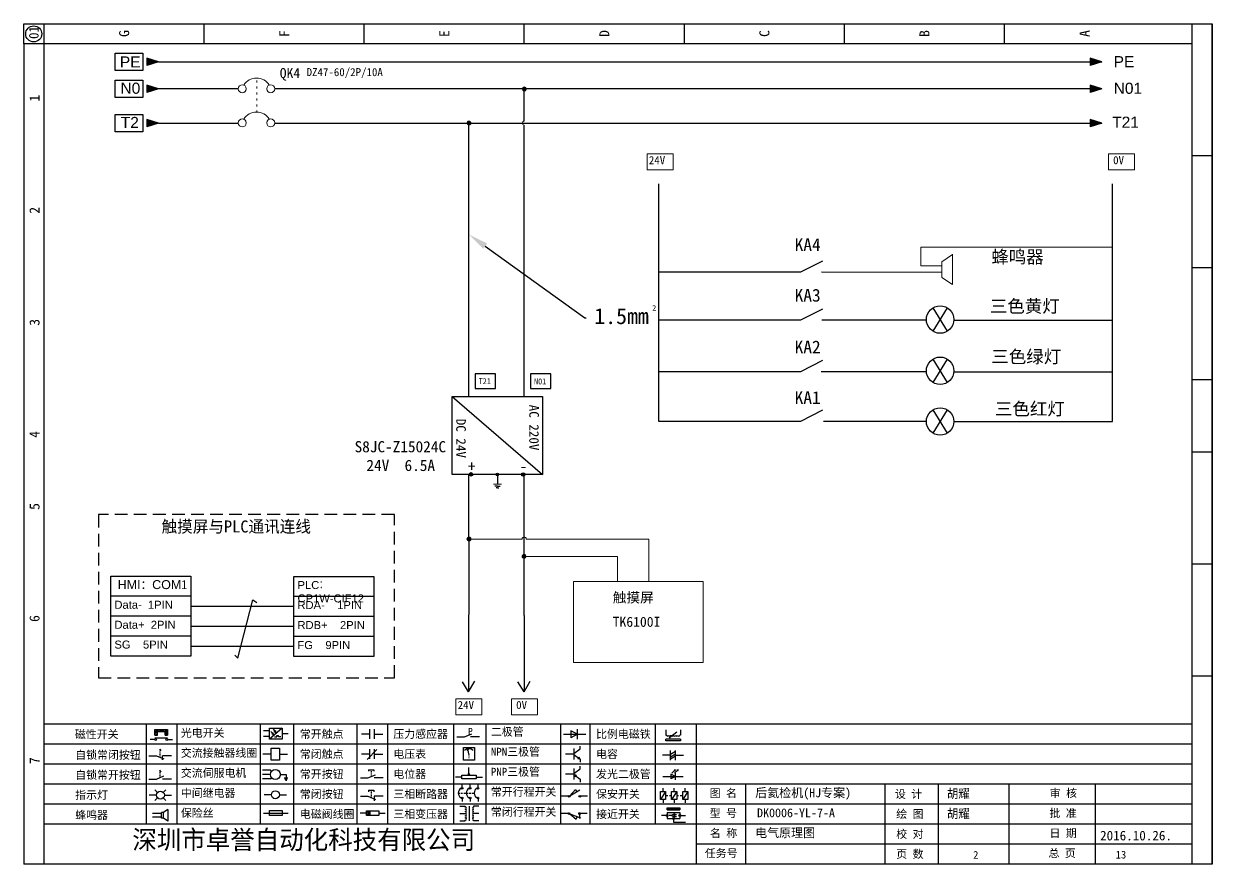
# Model space of a CAD drawing. Extents: x -5838 to -2107, y -921 to 708.
# Drawn here: x -4393.1 to -4096.1, y -260.6 to -50.6 of the extents above; entities that cross this region are included whole.
import ezdxf
from ezdxf import colors
from ezdxf.entities.mleader import LeaderData, LeaderLine
from ezdxf.math import Vec2, Vec3

# ---------------------------------------------------------------- set-up
doc = ezdxf.new("R2010")
doc.units = 0
doc.header["$MEASUREMENT"] = 0
doc.linetypes.add('9', pattern=[7.5, 0.5, -1, 0.5, -1, 0.5, -1, 0.5, -1, 0.5, -1])
doc.linetypes.add('HIDDEN2', pattern=[4.7625, 3.175, -1.5875])
doc.layers.add('MISC', color=2, linetype='Continuous')
doc.layers.add('SYMS', color=7, linetype='Continuous')
doc.styles.add('样式 0', font='')
doc.styles.add('样式 8', font='arial.ttf')
doc.styles.add('汉字', font='')
doc.styles.get('样式 0').set_extended_font_data('KaiTi_GB2312')
doc.styles.get('汉字').set_extended_font_data('新宋体')

# ---------------------------------------------------------------- blocks, each defined once
blk = doc.blocks.new('磁性开关')
at = {"linetype": 'ByBlock'}
h = blk.add_hatch(dxfattribs=at)
h.set_pattern_fill('ANSI31', color=256, scale=0.1, style=0)
h.set_pattern_definition([(45, (0, 0), (-0.224506403, 0.224506403), [])])
h.paths.add_polyline_path([(-1907.69, -775.29), (-1910.88, -775.29), (-1910.88, -776.69), (-1910.25, -776.69), (-1910.25, -775.79), (-1908.31, -775.79), (-1908.31, -776.69), (-1907.69, -776.69)])
for p, q in [((-1910.91, -777.81), (-1912.09, -777.81)), ((-1910.88, -776.69), (-1910.88, -775.29)), ((-1910.88, -775.29), (-1907.69, -775.29)), ((-1910.88, -776.69), (-1910.25, -776.69)), ((-1910.88, -777.39), (-1907.69, -777.39)), ((-1910.25, -776.69), (-1910.25, -775.79)), ((-1910.25, -775.79), (-1908.31, -775.79)), ((-1908.31, -776.69), (-1908.31, -775.79)), ((-1908.31, -776.69), (-1907.69, -776.69)), ((-1907.69, -775.29), (-1907.69, -776.69)), ((-1907.66, -777.81), (-1906.48, -777.81))]:
    blk.add_line(p, q, dxfattribs=at)
for centre in [(-1910.68, -777.81), (-1907.88, -777.81)]:
    blk.add_circle(centre, 0.225, dxfattribs=at)
blk = doc.blocks.new('*U92')
at = {"linetype": 'ByBlock'}
for p, q in [((-1909.23, -780.45), (-1909.23, -780.67)), ((-1909.23, -780.45), (-1908.92, -780.84)), ((-1909.23, -780.84), (-1909.23, -781.05)), ((-1911.92, -782.07), (-1910.06, -782.07)), ((-1910.06, -782.07), (-1908.18, -782.88)), ((-1909.23, -781.23), (-1909.23, -781.44)), ((-1909.23, -781.61), (-1909.23, -781.83)), ((-1909.23, -782), (-1909.23, -782.21)), ((-1909.23, -782.38), (-1909.23, -782.43)), ((-1908.52, -783.07), (-1908.52, -782.07)), ((-1906.25, -782.07), (-1908.52, -782.07))]:
    blk.add_line(p, q, dxfattribs=at)
blk = doc.blocks.new('*U93')
at = {"linetype": 'ByBlock'}
for p, q in [((-1911.92, -792.89), (-1910.06, -792.89)), ((-1910.06, -792.89), (-1908.18, -792.08)), ((-1908.88, -791.17), (-1909.23, -790.71)), ((-1909.23, -790.71), (-1909.23, -790.92)), ((-1909.23, -791.09), (-1909.23, -791.31)), ((-1909.23, -791.48), (-1909.23, -791.69)), ((-1909.23, -791.86), (-1909.23, -792.08)), ((-1909.23, -792.25), (-1909.23, -792.47)), ((-1906.25, -792.89), (-1908.52, -792.89))]:
    blk.add_line(p, q, dxfattribs=at)
blk = doc.blocks.new('蜂鸣器')
at = {"linetype": 'ByBlock'}
for p, q in [((-1907.17, -795.53), (-1908.25, -796.26)), ((-1907.17, -795.53), (-1907.17, -798.41)), ((-1908.8, -796.48), (-1911.01, -796.48)), ((-1908.8, -797.46), (-1911.01, -797.46)), ((-1908.25, -796.26), (-1908.8, -796.26)), ((-1908.8, -797.68), (-1908.8, -796.26)), ((-1908.25, -797.68), (-1908.8, -797.68)), ((-1908.25, -797.68), (-1908.25, -796.26)), ((-1907.17, -798.41), (-1908.25, -797.68))]:
    blk.add_line(p, q, dxfattribs=at)
blk = doc.blocks.new('指示灯')
at = {"linetype": 'ByBlock'}
for p, q in [((-1854.25, -776.92), (-1856.06, -776.92)), ((-1854.62, -775.59), (-1853.97, -776.23)), ((-1854.62, -778.25), (-1853.97, -777.61)), ((-1851.9, -775.59), (-1852.54, -776.23)), ((-1851.9, -778.25), (-1852.54, -777.61)), ((-1852.26, -776.92), (-1850.45, -776.92))]:
    blk.add_line(p, q, dxfattribs=at)
blk.add_circle((-1853.26, -776.92), 0.992, dxfattribs=at)
blk = doc.blocks.new('光电开关')
at = {"linetype": 'ByBlock'}
h = blk.add_hatch(dxfattribs=at)
h.set_pattern_fill('ANSI31', color=256, scale=0.01, style=0)
h.set_pattern_definition([(45, (0.172267, 0), (-0.0224506403, 0.0224506403), [])])
h.paths.add_polyline_path([(-1882.44, -776.34), (-1882.5, -775.91), (-1882.68, -776.07)])
h.paths.add_polyline_path([(-1882.44, -776.34), (-1882.68, -776.07), (-1882.86, -776.23)])
h.paths.add_polyline_path([(-1883.11, -776.45), (-1883.29, -776.61), (-1883.05, -776.88)])
h.paths.add_polyline_path([(-1883.29, -776.61), (-1883.47, -776.77), (-1883.05, -776.88)])
for p, q in [((-1884.01, -775.96), (-1885.56, -775.96)), ((-1884.01, -777.39), (-1885.56, -777.39)), ((-1880.91, -775.3), (-1884.01, -778.05)), ((-1883.75, -776.09), (-1883.05, -776.88)), ((-1883.11, -776.45), (-1883.47, -776.77)), ((-1883.05, -776.88), (-1883.47, -776.77)), ((-1883.14, -775.55), (-1882.44, -776.34)), ((-1883.05, -776.88), (-1883.11, -776.45)), ((-1882.5, -775.91), (-1882.86, -776.23)), ((-1882.44, -776.34), (-1882.86, -776.23)), ((-1882.78, -777.47), (-1882.23, -777.47)), ((-1882.44, -776.34), (-1882.5, -775.91)), ((-1882.23, -777.47), (-1882.23, -777.14)), ((-1882.23, -777.14), (-1881.78, -777.14)), ((-1881.78, -777.47), (-1881.78, -777.14)), ((-1881.23, -777.47), (-1881.78, -777.47)), ((-1879.37, -776.67), (-1880.91, -776.67))]:
    blk.add_line(p, q, dxfattribs=at)
blk.add_lwpolyline([(-1884.01, -775.3), (-1880.91, -775.3), (-1880.91, -778.05), (-1884.01, -778.05)], close=True, dxfattribs=at)
blk = doc.blocks.new('交流接触器线圈')
at = {"linetype": 'ByBlock'}
for p, q in [((-1880.82, -781.77), (-1882.87, -781.77)), ((-1878.72, -781.77), (-1876.67, -781.77))]:
    blk.add_line(p, q, dxfattribs=at)
blk.add_lwpolyline([(-1880.82, -780.28), (-1878.72, -780.28), (-1878.72, -783.26), (-1880.82, -783.26)], close=True, dxfattribs=at)
blk = doc.blocks.new('交流伺服电机')
at = {"linetype": 'ByBlock'}
for p, q in [((-1880.97, -785.75), (-1882.94, -785.75)), ((-1880.97, -786.85), (-1882.94, -786.85)), ((-1880.97, -785.75), (-1880.65, -786.03)), ((-1878.49, -786.85), (-1877.07, -786.85)), ((-1877.07, -786.85), (-1877.07, -787.72)), ((-1880.97, -787.94), (-1882.94, -787.94)), ((-1880.97, -787.94), (-1880.65, -787.67)), ((-1877.54, -787.72), (-1876.59, -787.72)), ((-1877.38, -788.01), (-1876.75, -788.01)), ((-1877.23, -788.29), (-1876.9, -788.29))]:
    blk.add_line(p, q, dxfattribs=at)
blk.add_circle((-1879.73, -786.85), 1.24, dxfattribs=at)
blk = doc.blocks.new('中间继电器')
at = {"linetype": 'ByBlock'}
for p, q in [((-1880.72, -791.92), (-1882.54, -791.92)), ((-1878.74, -791.92), (-1876.92, -791.92))]:
    blk.add_line(p, q, dxfattribs=at)
blk.add_circle((-1879.73, -791.92), 0.992, dxfattribs=at)
blk = doc.blocks.new('保险丝')
at = {"linetype": 'ByBlock'}
blk.add_line((-1882.72, -796.49), (-1876.55, -796.49), dxfattribs=at)
blk.add_lwpolyline([(-1881.2, -795.86), (-1878.06, -795.86), (-1878.06, -797.12), (-1881.2, -797.12)], close=True, dxfattribs=at)
blk = doc.blocks.new('常开按钮')
at = {"linetype": 'ByBlock'}
for p, q in [((-1910.06, -787.73), (-1908.18, -786.93)), ((-1909.9, -785.68), (-1908.56, -785.68)), ((-1909.9, -785.68), (-1909.9, -786.07)), ((-1909.23, -785.68), (-1909.23, -785.89)), ((-1909.23, -786.06), (-1909.23, -786.28)), ((-1909.23, -786.45), (-1909.23, -786.67)), ((-1909.23, -786.84), (-1909.23, -787.05)), ((-1908.56, -785.68), (-1908.56, -786.07)), ((-1911.92, -787.73), (-1910.06, -787.73)), ((-1909.23, -787.22), (-1909.23, -787.38)), ((-1906.25, -787.73), (-1908.52, -787.73))]:
    blk.add_line(p, q, dxfattribs=at)
blk = doc.blocks.new('常开触点')
at = {"linetype": 'ByBlock'}
for p, q in [((-1853.82, -782.99), (-1853.82, -780.56)), ((-1852.6, -782.99), (-1852.6, -780.56)), ((-1853.82, -781.77), (-1855.88, -781.77)), ((-1852.6, -781.77), (-1850.55, -781.77))]:
    blk.add_line(p, q, dxfattribs=at)
blk = doc.blocks.new('常闭触点')
at = {"linetype": 'ByBlock'}
for p, q in [((-1853.82, -786.77), (-1855.88, -786.77)), ((-1852.01, -785.66), (-1854.43, -788.1)), ((-1853.82, -787.99), (-1853.82, -785.56)), ((-1852.6, -787.99), (-1852.6, -785.56)), ((-1852.6, -786.77), (-1850.55, -786.77))]:
    blk.add_line(p, q, dxfattribs=at)
blk = doc.blocks.new('常闭按钮')
at = {"linetype": 'ByBlock'}
for p, q in [((-1856.13, -792.28), (-1854.28, -792.28)), ((-1854.28, -792.28), (-1852.4, -793.09)), ((-1854.11, -790.83), (-1852.77, -790.83)), ((-1854.11, -790.83), (-1854.11, -791.22)), ((-1853.44, -790.83), (-1853.44, -791.04)), ((-1853.44, -791.21), (-1853.44, -791.43)), ((-1853.44, -791.6), (-1853.44, -791.82)), ((-1853.44, -791.99), (-1853.44, -792.2)), ((-1853.44, -792.37), (-1853.44, -792.53)), ((-1852.77, -790.83), (-1852.77, -791.22)), ((-1850.47, -792.28), (-1852.73, -792.28)), ((-1852.73, -792.28), (-1852.73, -793.43))]:
    blk.add_line(p, q, dxfattribs=at)
blk = doc.blocks.new('电磁阀线圈')
at = {"linetype": 'ByBlock'}
for p, q in [((-1854.61, -795.92), (-1853.75, -797.16)), ((-1853.75, -795.92), (-1854.61, -797.16)), ((-1853.75, -795.92), (-1853.75, -797.16)), ((-1854.61, -796.54), (-1856.17, -796.54)), ((-1851.53, -796.54), (-1849.97, -796.54))]:
    blk.add_line(p, q, dxfattribs=at)
blk.add_lwpolyline([(-1854.61, -795.92), (-1851.53, -795.92), (-1851.53, -797.16), (-1854.61, -797.16)], close=True, dxfattribs=at)
blk = doc.blocks.new('电压表')
at = {"linetype": 'ByBlock'}
for p, q in [((-1814.84, -780.75), (-1814.91, -781.13)), ((-1814.6, -781.05), (-1814.91, -781.13)), ((-1814.84, -780.75), (-1814.46, -782.26)), ((-1814.84, -780.75), (-1814.6, -781.05))]:
    blk.add_line(p, q, dxfattribs=at)
blk.add_lwpolyline([(-1815.84, -780.34), (-1813.07, -780.34), (-1813.07, -783.49), (-1815.84, -783.49)], close=True, dxfattribs=at)
blk.add_arc((-1814.46, -782.26), 1.56, 46.8313, 133.1687, dxfattribs=at)
at = {"linetype": 'ByBlock', "insert": (-1814.7, -782.39), "char_height": 0.75, "width": 0.6768, "attachment_point": 1}
blk.add_mtext('V', dxfattribs=at)
blk = doc.blocks.new('电位器')
at = {"linetype": 'ByBlock'}
for p, q in [((-1814.45, -787.3), (-1814.62, -786.96)), ((-1814.62, -786.96), (-1814.27, -786.96)), ((-1814.45, -787.3), (-1814.45, -785.39)), ((-1814.45, -787.3), (-1814.27, -786.96)), ((-1816.21, -787.75), (-1817.79, -787.75)), ((-1812.68, -787.75), (-1811.1, -787.75))]:
    blk.add_line(p, q, dxfattribs=at)
blk.add_lwpolyline([(-1816.21, -787.3), (-1812.68, -787.3), (-1812.68, -788.2), (-1816.21, -788.2)], close=True, dxfattribs=at)
blk = doc.blocks.new('三相断路器')
at = {"linetype": 'ByBlock'}
for p, q in [((-1816.17, -790.33), (-1816.17, -789.7)), ((-1814.17, -790.33), (-1814.17, -789.7)), ((-1812.18, -790.33), (-1812.18, -789.7)), ((-1817.14, -791.74), (-1816.72, -791.74)), ((-1816.45, -791.74), (-1816.03, -791.74)), ((-1815.76, -791.74), (-1815.34, -791.74)), ((-1815.07, -791.74), (-1814.65, -791.74)), ((-1814.38, -791.74), (-1813.96, -791.74)), ((-1813.69, -791.74), (-1813.27, -791.74)), ((-1816.17, -793.19), (-1816.17, -793.83)), ((-1814.17, -793.19), (-1814.17, -793.83)), ((-1812.18, -793.19), (-1812.18, -793.83))]:
    blk.add_line(p, q, dxfattribs=at)
for centre in [(-1816.17, -790.55), (-1816.17, -792.98), (-1814.17, -790.55), (-1814.17, -792.98), (-1812.18, -790.55), (-1812.18, -792.98)]:
    blk.add_circle(centre, 0.219, dxfattribs=at)
for centre in [(-1815.81, -791.74), (-1813.82, -791.74), (-1811.83, -791.74)]:
    blk.add_arc(centre, 1.32, 115.5791, 244.4209, dxfattribs=at)
blk = doc.blocks.new('三相变压器')
at = {"linetype": 'ByBlock'}
for p, q in [((-1816.69, -795.03), (-1815.37, -795.03)), ((-1815.37, -795.03), (-1815.37, -795.24)), ((-1814.34, -798.7), (-1814.34, -795.04)), ((-1812, -795.03), (-1813.32, -795.03)), ((-1813.32, -795.03), (-1813.32, -795.24)), ((-1816.69, -796.87), (-1815.37, -796.87)), ((-1816.69, -798.71), (-1815.37, -798.71)), ((-1815.37, -798.71), (-1815.37, -798.5)), ((-1812, -796.87), (-1813.32, -796.87)), ((-1813.32, -798.71), (-1813.32, -798.5)), ((-1812, -798.71), (-1813.32, -798.71))]:
    blk.add_line(p, q, dxfattribs=at)
for centre, start, end in [((-1815.37, -795.51), 270, 90), ((-1815.37, -796.06), 270, 90), ((-1813.32, -795.51), 90, 270), ((-1813.32, -796.06), 90, 270), ((-1815.37, -796.6), 270, 90), ((-1815.37, -797.14), 270, 90), ((-1815.37, -797.68), 270, 90), ((-1815.37, -798.23), 270, 90), ((-1813.32, -796.6), 90, 270), ((-1813.32, -797.14), 90, 270), ((-1813.32, -797.68), 90, 270), ((-1813.32, -798.23), 90, 270)]:
    blk.add_arc(centre, 0.271, start, end, dxfattribs=at)
blk = doc.blocks.new('压力感应器')
at = {"linetype": 'ByBlock'}
for p, q in [((-1817.44, -777.73), (-1815.59, -777.73)), ((-1815.59, -777.73), (-1813.71, -776.93)), ((-1811.78, -777.73), (-1814.05, -777.73))]:
    blk.add_line(p, q, dxfattribs=at)
at = {"linetype": 'ByBlock', "insert": (-1814.65, -775.48), "char_height": 1.68, "width": 1.2242, "attachment_point": 1}
blk.add_mtext('{\\fNSimSun|b0|i0|c134|p49;P}', dxfattribs=at)
blk = doc.blocks.new('二极管')
at = {"linetype": 'ByBlock'}
for p, q in [((-1787.52, -776.77), (-1781.92, -776.77)), ((-1783.97, -776.77), (-1785.69, -775.9)), ((-1785.69, -775.9), (-1785.69, -777.65)), ((-1783.97, -776.77), (-1785.69, -777.65)), ((-1783.97, -777.99), (-1783.97, -775.56))]:
    blk.add_line(p, q, dxfattribs=at)
blk = doc.blocks.new('NPN三极管')
at = {"linetype": 'ByBlock'}
for p, q in [((-1785.73, -780.61), (-1785.73, -783.32)), ((-1785.73, -781.82), (-1784.15, -780.66)), ((-1784.15, -780.66), (-1784.15, -779.98)), ((-1785.73, -781.97), (-1787.81, -781.97)), ((-1785.73, -782.11), (-1784.15, -783.27)), ((-1784.41, -782.73), (-1784.74, -783.18)), ((-1784.15, -783.27), (-1784.74, -783.18)), ((-1784.15, -783.27), (-1784.41, -782.73)), ((-1784.15, -783.27), (-1784.15, -783.96))]:
    blk.add_line(p, q, dxfattribs=at)
blk = doc.blocks.new('PNP三极管')
at = {"linetype": 'ByBlock'}
for p, q in [((-1784.9, -786.74), (-1786.98, -786.74)), ((-1784.9, -785.38), (-1784.9, -788.09)), ((-1784.9, -786.59), (-1783.32, -785.43)), ((-1784.9, -786.88), (-1783.32, -788.04)), ((-1784.9, -786.88), (-1784.31, -786.97)), ((-1784.9, -786.88), (-1784.64, -787.42)), ((-1784.31, -786.97), (-1784.64, -787.42)), ((-1783.32, -785.43), (-1783.32, -784.75)), ((-1783.32, -788.04), (-1783.32, -788.73))]:
    blk.add_line(p, q, dxfattribs=at)
blk = doc.blocks.new('常开行程开关')
at = {"linetype": 'ByBlock'}
for p, q in [((-1786.29, -792.3), (-1788.01, -792.3)), ((-1785.89, -792.17), (-1784.52, -790.62)), ((-1785.89, -792.17), (-1783.43, -790.72)), ((-1784.52, -790.62), (-1784.19, -791.17)), ((-1781.48, -792.3), (-1783.21, -792.3))]:
    blk.add_line(p, q, dxfattribs=at)
for centre in [(-1786.07, -792.3), (-1783.42, -792.3)]:
    blk.add_circle(centre, 0.219, dxfattribs=at)
blk = doc.blocks.new('常闭行程开关')
at = {"linetype": 'ByBlock'}
for p, q in [((-1786.34, -796.62), (-1788.07, -796.62)), ((-1785.93, -796.72), (-1783.25, -797.7)), ((-1785.93, -796.72), (-1784.3, -798)), ((-1784.3, -798), (-1784.08, -797.4)), ((-1783.48, -796.84), (-1783.48, -797.85)), ((-1781.54, -796.62), (-1783.26, -796.62))]:
    blk.add_line(p, q, dxfattribs=at)
for centre in [(-1786.12, -796.62), (-1783.48, -796.62)]:
    blk.add_circle(centre, 0.219, dxfattribs=at)
blk = doc.blocks.new('电容')
at = {"linetype": 'ByBlock'}
for p, q in [((-1756.08, -782.99), (-1756.08, -780.56)), ((-1754.86, -780.79), (-1756.08, -781.55)), ((-1754.86, -782.99), (-1754.86, -780.56)), ((-1756.08, -781.77), (-1758.13, -781.77)), ((-1754.86, -781.44), (-1756.08, -782.2)), ((-1754.86, -781.99), (-1756.08, -782.75)), ((-1754.86, -781.77), (-1752.81, -781.77))]:
    blk.add_line(p, q, dxfattribs=at)
blk = doc.blocks.new('发光二极管')
at = {"linetype": 'ByBlock'}
for p, q in [((-1758.01, -786.77), (-1752.89, -786.77)), ((-1754.84, -786.77), (-1756.04, -786.16)), ((-1756.04, -786.16), (-1756.04, -787.39)), ((-1754.84, -786.77), (-1756.04, -787.39)), ((-1755.78, -785.92), (-1754.89, -785.14)), ((-1754.89, -785.14), (-1755.2, -785.22)), ((-1755.2, -785.22), (-1755.01, -785.43)), ((-1755.08, -785.92), (-1754.18, -785.14)), ((-1754.89, -785.14), (-1755.01, -785.43)), ((-1754.84, -787.63), (-1754.84, -785.92)), ((-1754.18, -785.14), (-1754.49, -785.22)), ((-1754.49, -785.22), (-1754.31, -785.43)), ((-1754.18, -785.14), (-1754.31, -785.43))]:
    blk.add_line(p, q, dxfattribs=at)
blk = doc.blocks.new('比例电磁阀')
at = {"linetype": 'ByBlock'}
for p, q in [((-1757.26, -775.38), (-1757.26, -776.71)), ((-1757.26, -776.71), (-1757.05, -776.71)), ((-1753.6, -777.73), (-1757.25, -777.73)), ((-1757.25, -778.13), (-1757.25, -777.73)), ((-1753.6, -778.13), (-1757.25, -778.13)), ((-1754.5, -775.98), (-1756.35, -777.44)), ((-1756.35, -777.44), (-1756.25, -777.25)), ((-1756.35, -777.44), (-1756.15, -777.38)), ((-1756.15, -777.38), (-1756.25, -777.25)), ((-1753.58, -776.71), (-1753.8, -776.71)), ((-1753.6, -777.73), (-1753.6, -778.13)), ((-1753.58, -775.38), (-1753.58, -776.71))]:
    blk.add_line(p, q, dxfattribs=at)
for centre in [(-1756.78, -776.71), (-1756.24, -776.71), (-1755.7, -776.71), (-1755.15, -776.71), (-1754.61, -776.71), (-1754.07, -776.71)]:
    blk.add_arc(centre, 0.271, 180, 0, dxfattribs=at)
blk = doc.blocks.new('保安开关')
at = {"linetype": 'ByBlock'}
for p, q in [((-1757.96, -790.79), (-1757.96, -789.97)), ((-1755.17, -790.79), (-1755.17, -789.97)), ((-1752.39, -790.79), (-1752.39, -789.97)), ((-1757.33, -790.79), (-1758.6, -792.81)), ((-1757.96, -792.81), (-1757.96, -793.62)), ((-1757.33, -791.8), (-1756.72, -791.8)), ((-1756.35, -791.8), (-1755.89, -791.8)), ((-1754.54, -790.79), (-1755.81, -792.81)), ((-1755.17, -792.81), (-1755.17, -793.62)), ((-1754.52, -791.8), (-1754.06, -791.8)), ((-1753.69, -791.8), (-1753.08, -791.8)), ((-1751.75, -790.79), (-1753.02, -792.81)), ((-1752.39, -792.81), (-1752.39, -793.62))]:
    blk.add_line(p, q, dxfattribs=at)
for points in [[(-1758.6, -790.79), (-1757.33, -790.79), (-1757.33, -792.81), (-1758.6, -792.81)], [(-1755.81, -790.79), (-1754.54, -790.79), (-1754.54, -792.81), (-1755.81, -792.81)], [(-1753.02, -790.79), (-1751.75, -790.79), (-1751.75, -792.81), (-1753.02, -792.81)]]:
    blk.add_lwpolyline(points, close=True, dxfattribs=at)
blk = doc.blocks.new('接近开关')
at = {"linetype": 'ByBlock'}
h = blk.add_hatch(dxfattribs=at)
h.set_pattern_fill('ANSI31', color=256, scale=0.01, style=0)
h.set_pattern_definition([(45, (-89.131516, -30.795668), (-0.0224506403, 0.0224506403), [])])
h.paths.add_polyline_path([(-1513.76, -1123.35), (-1513.76, -1122.85), (-1516.96, -1122.85), (-1516.96, -1123.35)])
for p, q in [((-1517.18, -1124.71), (-1518.36, -1124.71)), ((-1516.96, -1123.35), (-1516.96, -1122.85)), ((-1516.96, -1122.85), (-1513.76, -1122.85)), ((-1516.96, -1123.35), (-1513.76, -1123.35)), ((-1516.96, -1123.95), (-1513.76, -1123.95)), ((-1516.96, -1123.95), (-1516.96, -1125.47)), ((-1516.96, -1125.47), (-1513.76, -1125.47)), ((-1515.91, -1124.71), (-1516.45, -1124.71)), ((-1515.11, -1124.31), (-1515.91, -1124.71)), ((-1515.11, -1125.11), (-1515.91, -1124.71)), ((-1515.33, -1124.53), (-1515.17, -1124.53)), ((-1515.33, -1124.88), (-1515.17, -1124.88)), ((-1515.25, -1124.45), (-1515.25, -1124.61)), ((-1515.11, -1124.31), (-1515.11, -1125.11)), ((-1515.11, -1124.48), (-1514.58, -1124.48)), ((-1515.11, -1124.94), (-1514.58, -1124.94)), ((-1513.76, -1122.85), (-1513.76, -1123.35)), ((-1513.76, -1123.95), (-1513.76, -1125.47)), ((-1513.54, -1124.71), (-1512.36, -1124.71)), ((-1515.36, -1125.69), (-1515.36, -1126.36)), ((-1515.36, -1126.36), (-1512.36, -1126.36))]:
    blk.add_line(p, q, dxfattribs=at)
for centre in [(-1516.96, -1124.71), (-1515.36, -1125.47), (-1513.76, -1124.71)]:
    blk.add_circle(centre, 0.225, dxfattribs=at)
blk = doc.blocks.new('WDDOT')
blk.add_hatch(color=256).paths.add_polyline_path([(0.5, 0, 1), (-0.5, 0, 1)])
blk.add_circle((0, 0), 0.5)

msp = doc.modelspace()

# ---------------------------------------------------------------- hatches: boundary and pattern name
for points in [[(-4359.39, -66.89), (-4362.3, -65.95), (-4362.3, -67.82)], [(-4123.68, -66.88), (-4126.6, -65.95), (-4126.6, -67.82)], [(-4359.39, -75.45), (-4362.3, -74.52), (-4362.3, -76.39)], [(-4123.68, -75.45), (-4126.6, -74.51), (-4126.6, -76.38)]]:
    msp.add_hatch(color=256).paths.add_polyline_path(points)
at = {"lineweight": 0}
h = msp.add_hatch(color=256, dxfattribs=at)
edge = h.paths.add_edge_path()
edge.add_arc((-4267.99, -66.88), 0.5, 0, 360)
h = msp.add_hatch(color=256, dxfattribs=at)
edge = h.paths.add_edge_path()
edge.add_arc((-4281.82, -75.45), 0.5, 0, 360)
h = msp.add_hatch(color=256)
edge = h.paths.add_edge_path()
edge.add_arc((-4281.29, -163.2), 0.315, 0, 360)
h = msp.add_hatch(color=256)
edge = h.paths.add_edge_path()
edge.add_arc((-4274.71, -163.23), 0.315, 0, 360)
h = msp.add_hatch(color=256)
edge = h.paths.add_edge_path()
edge.add_arc((-4268.28, -163.23), 0.315, 0, 360)
h = msp.add_hatch(color=256, dxfattribs=at)
edge = h.paths.add_edge_path()
edge.add_arc((-4281.82, -179.37), 0.5, 0, 360)
h = msp.add_hatch(color=256, dxfattribs=at)
edge = h.paths.add_edge_path()
edge.add_arc((-4268.02, -183.72), 0.5, 0, 360)
at = {"layer": 'MISC'}
for points in [[(-4359.39, -60.12), (-4362.3, -59.19), (-4362.3, -61.06)], [(-4123.68, -60.12), (-4126.6, -59.18), (-4126.6, -61.05)]]:
    msp.add_hatch(color=256, dxfattribs=at).paths.add_polyline_path(points)

# ---------------------------------------------------------------- linework, layer by layer
at = {"linetype": 'ByBlock'}
for p, q in [((-4393.06, -50.62), (-4096.06, -50.62)), ((-4393.06, -55.62), (-4393.06, -50.62)), ((-4388.06, -50.62), (-4388.06, -260.62)), ((-4096.06, -50.62), (-4096.06, -260.62)), ((-4096.06, -260.62), (-4096.06, -50.62)), ((-4393.06, -55.62), (-4393.06, -240.62)), ((-4101.06, -225.62), (-4388.06, -225.62)), ((-4101.06, -230.62), (-4388.06, -230.62)), ((-4101.06, -235.62), (-4388.06, -235.62)), ((-4393.06, -240.62), (-4393.06, -260.62)), ((-4101.06, -240.62), (-4388.06, -240.62)), ((-4101.06, -245.62), (-4388.06, -245.62)), ((-4101.06, -250.62), (-4388.06, -250.62)), ((-4101.06, -255.62), (-4225.04, -255.62)), ((-4096.06, -260.62), (-4393.06, -260.62))]:
    msp.add_line(p, q, dxfattribs=at)
at = {"linetype": '9', "lineweight": 0}
msp.add_line((-4334.86, -72.78), (-4334.86, -64.25), dxfattribs=at)
for p, q in [((-4359.39, -66.89), (-4362.3, -65.95)), ((-4362.3, -65.95), (-4362.3, -67.82)), ((-4359.39, -66.89), (-4362.3, -67.82)), ((-4123.68, -66.88), (-4126.6, -65.95)), ((-4126.6, -65.95), (-4126.6, -67.82)), ((-4123.68, -66.88), (-4126.6, -67.82)), ((-4359.39, -75.45), (-4362.3, -74.52)), ((-4362.3, -74.52), (-4362.3, -76.39)), ((-4359.39, -75.45), (-4362.3, -76.39)), ((-4359.39, -75.45), (-4339.45, -75.45)), ((-4330.35, -75.45), (-4123.68, -75.45)), ((-4123.68, -75.45), (-4126.6, -74.51)), ((-4126.6, -74.51), (-4126.6, -76.38)), ((-4123.68, -75.45), (-4126.6, -76.38)), ((-4198.99, -112.72), (-4234.39, -112.71)), ((-4193.48, -109.94), (-4198.99, -112.72)), ((-4163.59, -112.73), (-4193.68, -112.72)), ((-4165.9, -121.62), (-4162.31, -127.44)), ((-4162.31, -121.62), (-4165.9, -127.44)), ((-4198.99, -124.72), (-4234.39, -124.72)), ((-4193.48, -121.94), (-4198.99, -124.72)), ((-4167.48, -124.72), (-4193.64, -124.72)), ((-4160.7, -124.72), (-4120.97, -124.72)), ((-4193.48, -134.77), (-4198.99, -137.55)), ((-4165.9, -134.43), (-4162.31, -140.25)), ((-4162.31, -134.43), (-4165.9, -140.25)), ((-4198.99, -137.55), (-4234.39, -137.55)), ((-4167.35, -137.55), (-4193.83, -137.55)), ((-4160.74, -137.55), (-4120.97, -137.55)), ((-4286.04, -143.75), (-4263.39, -163.23)), ((-4193.48, -147.2), (-4198.99, -149.98)), ((-4165.9, -147.1), (-4162.31, -152.93)), ((-4162.31, -147.1), (-4165.9, -152.93)), ((-4198.99, -149.98), (-4234.39, -149.98)), ((-4167.35, -149.98), (-4193.2, -149.98)), ((-4160.74, -149.98), (-4120.97, -149.98)), ((-4274.71, -163.23), (-4274.71, -165.62)), ((-4274.71, -166.14), (-4275.38, -166.14)), ((-4274.71, -166.14), (-4274.04, -166.14)), ((-4274.71, -166.55), (-4275.05, -166.55)), ((-4274.71, -166.55), (-4274.37, -166.55)), ((-4371.32, -188.64), (-4351.32, -188.64)), ((-4371.32, -208.64), (-4371.32, -188.64)), ((-4351.32, -188.64), (-4351.32, -208.64)), ((-4325.58, -208.71), (-4325.58, -188.71)), ((-4325.58, -188.71), (-4305.58, -188.71)), ((-4305.58, -188.71), (-4305.58, -208.71)), ((-4351.32, -193.64), (-4371.32, -193.64)), ((-4339.6, -209.13), (-4335.81, -194.55)), ((-4335.81, -194.55), (-4334.8, -195.26)), ((-4305.58, -193.71), (-4325.58, -193.71)), ((-4351.32, -198.64), (-4371.32, -198.64)), ((-4351.32, -196.14), (-4325.58, -196.14)), ((-4305.58, -198.71), (-4325.58, -198.71)), ((-4351.32, -201.14), (-4325.58, -201.14)), ((-4351.32, -203.64), (-4371.32, -203.64)), ((-4305.58, -203.71), (-4325.58, -203.71)), ((-4351.32, -206.16), (-4325.58, -206.16)), ((-4351.32, -208.64), (-4371.32, -208.64)), ((-4340.3, -208.42), (-4339.6, -209.13)), ((-4305.58, -208.71), (-4325.58, -208.71)), ((-4281.92, -217.55), (-4283.44, -215.04)), ((-4281.92, -217.55), (-4280.38, -214.88)), ((-4268.05, -217.56), (-4269.56, -215.05)), ((-4268.05, -217.56), (-4266.5, -214.89))]:
    msp.add_line(p, q)
at = {"color": 0}
for p, q in [((-4339.45, -66.88), (-4359.39, -66.88)), ((-4123.68, -66.88), (-4330.35, -66.88)), ((-4281.82, -178.98), (-4281.92, -217.55)), ((-4268.05, -198.47), (-4268.05, -217.56))]:
    msp.add_line(p, q, dxfattribs=at)
at = {"color": 0, "ltscale": 2}
for p, q in [((-4267.99, -74.95), (-4267.99, -66.88)), ((-4281.82, -103.26), (-4281.82, -75.45)), ((-4267.99, -143.75), (-4267.99, -75.95)), ((-4281.82, -143.75), (-4281.82, -103.26)), ((-4281.82, -178.98), (-4281.82, -163.23)), ((-4268.05, -198.47), (-4267.99, -162.9))]:
    msp.add_line(p, q, dxfattribs=at)
at = {"lineweight": -3}
for p, q in [((-4234.39, -149.98), (-4234.39, -90.64)), ((-4120.97, -149.98), (-4120.97, -90.64))]:
    msp.add_line(p, q, dxfattribs=at)
at = {"lineweight": 0}
for p, q in [((-4168.86, -111.11), (-4168.86, -106.41)), ((-4168.86, -106.41), (-4120.97, -106.41)), ((-4163.62, -110.13), (-4160.93, -108.24)), ((-4160.93, -108.19), (-4160.93, -115.8)), ((-4163.66, -111.11), (-4168.86, -111.11)), ((-4163.62, -114.01), (-4163.62, -110.13)), ((-4160.93, -115.8), (-4163.62, -114.01)), ((-4274.71, -165.62), (-4275.71, -165.62)), ((-4274.71, -165.62), (-4273.71, -165.62)), ((-4268.51, -179.37), (-4281.82, -179.37)), ((-4236.83, -179.37), (-4267.51, -179.37)), ((-4236.83, -189.94), (-4236.83, -179.37)), ((-4244.67, -183.72), (-4268.02, -183.72)), ((-4244.67, -189.81), (-4244.67, -183.72))]:
    msp.add_line(p, q, dxfattribs=at)
at = {"color": 0, "lineweight": -2}
for p, q in [((-4362.48, -225.62), (-4362.48, -250.62)), ((-4354.81, -225.62), (-4354.81, -250.62)), ((-4334.02, -225.62), (-4334.02, -250.62)), ((-4325.66, -225.62), (-4325.66, -250.62)), ((-4309.81, -225.62), (-4309.81, -250.62)), ((-4302.16, -225.62), (-4302.16, -250.62)), ((-4285.67, -225.62), (-4285.67, -250.62)), ((-4277.57, -225.62), (-4277.57, -250.62)), ((-4258.95, -225.62), (-4258.95, -250.62)), ((-4251.59, -225.62), (-4251.59, -250.62)), ((-4235.28, -225.62), (-4235.28, -250.62)), ((-4225.04, -225.62), (-4225.04, -260.54)), ((-4212.72, -240.62), (-4212.72, -260.54)), ((-4177.85, -240.62), (-4177.85, -260.62)), ((-4164.58, -240.62), (-4164.58, -260.62)), ((-4146.89, -240.62), (-4146.89, -260.62)), ((-4125.28, -240.62), (-4125.28, -260.62))]:
    msp.add_line(p, q, dxfattribs=at)
at = {"linetype": 'ByBlock'}
for points in [[(-4348.06, -50.62), (-4348.06, -55.62)], [(-4308.06, -50.62), (-4308.06, -55.62)], [(-4268.06, -50.62), (-4268.06, -55.62)], [(-4228.06, -50.62), (-4228.06, -55.62)], [(-4188.06, -50.62), (-4188.06, -55.62)], [(-4148.06, -50.62), (-4148.06, -55.62)], [(-4101.06, -260.62), (-4101.06, -50.62)], [(-4101.06, -55.62), (-4393.06, -55.62)], [(-4096.06, -83.62), (-4101.06, -83.62)], [(-4096.06, -111.62), (-4101.06, -111.62)], [(-4096.06, -139.62), (-4101.06, -139.62)], [(-4096.06, -157.62), (-4101.06, -157.62)], [(-4096.06, -185.62), (-4101.06, -185.62)], [(-4096.06, -213.62), (-4101.06, -213.62)]]:
    msp.add_lwpolyline(points, dxfattribs=at)
at = {"color": 1, "lineweight": -3}
for points in [[(-4370.25, -57.94), (-4363.31, -57.94), (-4363.31, -62.29), (-4370.25, -62.29)], [(-4370.25, -64.71), (-4363.31, -64.71), (-4363.31, -69.06), (-4370.25, -69.06)], [(-4370.25, -73.28), (-4363.31, -73.28), (-4363.31, -77.63), (-4370.25, -77.63)]]:
    msp.add_lwpolyline(points, close=True, dxfattribs=at)
at = {"color": 1, "lineweight": 0}
for points in [[(-4237.3, -83.13), (-4230.8, -83.13), (-4230.8, -87.13), (-4237.3, -87.13)], [(-4122, -83.13), (-4115.5, -83.13), (-4115.5, -87.13), (-4122, -87.13)], [(-4285.08, -219.26), (-4278.58, -219.26), (-4278.58, -223.26), (-4285.08, -223.26)], [(-4271.19, -219.26), (-4264.69, -219.26), (-4264.69, -223.26), (-4271.19, -223.26)]]:
    msp.add_lwpolyline(points, close=True, dxfattribs=at)
at = {"color": 1, "ltscale": 2}
for points in [[(-4275.21, -138.11), (-4280.23, -138.11), (-4280.23, -141.72), (-4275.21, -141.72)], [(-4261.38, -138.11), (-4266.4, -138.11), (-4266.4, -141.72), (-4261.38, -141.72)]]:
    msp.add_lwpolyline(points, close=True, dxfattribs=at)
msp.add_lwpolyline([(-4286.04, -143.75), (-4263.39, -143.75), (-4263.39, -163.23), (-4286.04, -163.23)], close=True)
at = {"linetype": 'HIDDEN2', "lineweight": -2}
msp.add_lwpolyline([(-4374.41, -173.27), (-4374.41, -214.04), (-4300.45, -214.04), (-4300.45, -173.27)], close=True, dxfattribs=at)
at = {"lineweight": 0}
msp.add_lwpolyline([(-4255.69, -189.97), (-4223.25, -189.97), (-4223.25, -210.22), (-4255.69, -210.22)], close=True, dxfattribs=at)
at = {"linetype": 'ByBlock'}
msp.add_circle((-4390.58, -53.15), 2, dxfattribs=at)
at = {"lineweight": 0}
for centre, radius in [((-4338.45, -66.87), 1), ((-4331.35, -66.87), 1), ((-4267.99, -66.88), 0.5), ((-4338.45, -75.38), 1), ((-4331.35, -75.38), 1), ((-4281.82, -75.45), 0.5), ((-4281.82, -179.37), 0.5), ((-4268.02, -183.72), 0.5)]:
    msp.add_circle(centre, radius, dxfattribs=at)
for centre, radius in [((-4164.06, -124.52), 3.44), ((-4164.06, -137.33), 3.44), ((-4164.06, -150), 3.44), ((-4281.29, -163.2), 0.44), ((-4281.29, -163.2), 0.315), ((-4274.71, -163.23), 0.315), ((-4268.28, -163.23), 0.44), ((-4268.28, -163.23), 0.315)]:
    msp.add_circle(centre, radius)
for centre, radius, start, end in [((-4334.9, -67.86), 3.69, 31.182, 148.818), ((-4334.9, -76.37), 3.69, 31.182, 148.818), ((-4267.99, -75.45), 0.5, 90, 270), ((-4268.01, -179.37), 0.5, 0, 180)]:
    msp.add_arc(centre, radius, start, end, dxfattribs=at)
at = {"layer": 'MISC'}
for p, q in [((-4359.39, -60.12), (-4362.3, -59.19)), ((-4362.3, -59.19), (-4362.3, -61.06)), ((-4123.68, -60.12), (-4126.6, -59.18)), ((-4126.6, -59.18), (-4126.6, -61.05)), ((-4359.39, -60.12), (-4362.3, -61.06)), ((-4359.39, -60.12), (-4123.68, -60.12)), ((-4123.68, -60.12), (-4126.6, -61.05)), ((-4274.51, -163.23), (-4274.51, -163.23))]:
    msp.add_line(p, q, dxfattribs=at)

# ---------------------------------------------------------------- block references
at = {"linetype": 'ByBlock'}
for name, p in [('磁性开关', (-2449.42, 548.34)), ('光电开关', (-2447.61, 548.65)), ('常开触点', (-2452.8, 553.68)), ('压力感应器', (-2467.36, 548.9)), ('二极管', (-2470.69, 548.65)), ('比例电磁阀', (-2475.35, 548.36)), ('交流接触器线圈', (-2450.45, 548.65)), ('电压表', (-2467.36, 548.9)), ('NPN三极管', (-2469.87, 548.88)), ('*U92', (-2449.87, 548.56)), ('常闭触点', (-2452.8, 553.68)), ('电容', (-2475.35, 548.36)), ('*U93', (-2449.87, 553.56)), ('交流伺服电机', (-2450.45, 548.65)), ('常开按钮', (-2397.01, 548.68)), ('电位器', (-2467.36, 548.9)), ('PNP三极管', (-2470.69, 548.65)), ('发光二极管', (-2475.35, 548.07)), ('指示灯', (-2505.66, 533.56)), ('中间继电器', (-2450.45, 548.65)), ('常闭按钮', (-2452.8, 548.68)), ('三相断路器', (-2467.36, 548.9)), ('常开行程开关', (-2470.69, 548.65)), ('保安开关', (-2475.35, 548.36)), ('三相变压器', (-2467.36, 548.9)), ('蜂鸣器', (-2449.87, 548.56)), ('保险丝', (-2450.45, 548.65)), ('电磁阀线圈', (-2452.8, 548.68)), ('常闭行程开关', (-2470.69, 548.65)), ('接近开关', (-2715.35, 876.28))]:
    msp.add_blockref(name, p, dxfattribs=at)
at = {"layer": 'SYMS', "lineweight": -3, "xscale": 0.4000000000000909, "yscale": 0.4000000000000909, "zscale": 0.4000000000000909}
for p in [(-4281.29, -163.2), (-4274.71, -163.23), (-4274.71, -163.23), (-4268.28, -163.23)]:
    msp.add_blockref('WDDOT', p, dxfattribs=at)

# ---------------------------------------------------------------- texts
at = {"linetype": 'ByBlock', "attachment_point": 1, "rotation": 90}
for s, insert, char_height, width in [('{\\fKaiTi_GB2312|b0|i0|c134|p0;01}', (-4391.77, -54.42), 2.4, 60.2542), ('{\\fKaiTi_GB2312|b0|i0|c134|p0;G}', (-4369.23, -53.91), 2.5, 5), ('{\\fKaiTi_GB2312|b0|i0|c134|p0;F}', (-4329.23, -53.91), 2.5, 5), ('{\\fKaiTi_GB2312|b0|i0|c134|p0;E}', (-4289.23, -53.91), 2.5, 5), ('{\\fKaiTi_GB2312|b0|i0|c134|p0;D}', (-4249.23, -53.91), 2.5, 5), ('{\\fKaiTi_GB2312|b0|i0|c134|p0;C}', (-4209.23, -53.91), 2.5, 5), ('{\\fKaiTi_GB2312|b0|i0|c134|p0;B}', (-4169.23, -53.91), 2.5, 5), ('{\\fKaiTi_GB2312|b0|i0|c134|p0;A}', (-4129.23, -53.91), 2.5, 5), ('{\\fKaiTi_GB2312|b0|i0|c134|p49;1}', (-4391.63, -70.08), 2.5, 11.7517), ('{\\fKaiTi_GB2312|b0|i0|c134|p49;2}', (-4391.63, -98.08), 2.5, 11.7517), ('{\\fKaiTi_GB2312|b0|i0|c134|p49;3}', (-4391.63, -126.08), 2.5, 11.7517), ('{\\fKaiTi_GB2312|b0|i0|c134|p49;4}', (-4391.63, -154.08), 2.5, 11.7517), ('{\\fKaiTi_GB2312|b0|i0|c134|p49;5}', (-4391.63, -172.08), 2.5, 11.7517), ('{\\fKaiTi_GB2312|b0|i0|c134|p49;6}', (-4391.63, -200.08), 2.5, 11.7517), ('{\\fKaiTi_GB2312|b0|i0|c134|p49;7}', (-4391.63, -235.58), 2.5, 11.7517)]:
    msp.add_mtext(s, dxfattribs=dict(at, insert=insert, char_height=char_height, width=width))
at = {"attachment_point": 1}
for s, insert, char_height, width, style in [('N0', (-4368.89, -65.33), 2.772, 4.9667, '样式 8'), ('N01', (-4120.69, -65.35), 2.772, 4.9667, '样式 8'), ('T2', (-4368.82, -73.89), 2.772, 4.9667, '样式 8'), ('T21', (-4121.06, -73.83), 2.772, 15.2743, '样式 8'), ('\\pi-0.08632;KA4', (-4200.33, -104.22), 3.185, 7.1073, '样式 0'), ('\\pi-0.08632;KA3', (-4200.33, -116.86), 3.185, 7.1073, '样式 0'), ('\\pi-0.08632;KA2', (-4200.33, -129.78), 3.185, 7.1073, '样式 0'), ('\\pi-0.08632;KA1', (-4200.33, -142.42), 3.185, 7.1073, '样式 0'), ('后氦检机(HJ专案)', (-4210.29, -241.68), 2.2, 75.3177, '汉字'), ('{\\fKaiTi_GB2312|b0|i0|c134|p49;DK0006-YL-7-A}', (-4209.81, -246.68), 2.2, 75.3177, '汉字')]:
    msp.add_mtext(s, dxfattribs=dict(at, insert=insert, char_height=char_height, width=width, style=style))
for s, insert, char_height, width in [('{\\fSimSun|b0|i0|c134|p2;蜂鸣器}', (-4151.27, -107.25), 3.2, 44.939), ('{\\fSimSun|b0|i0|c134|p2;三色黄灯}', (-4151.63, -119.57), 3.2, 44.939), ('{\\fSimSun|b0|i0|c134|p2;三色绿灯}', (-4151.27, -132.19), 3.2, 44.939), ('{\\fSimSun|b0|i0|c134|p2;三色红灯}', (-4150.36, -145.23), 3.2, 44.939), ('{\\fArial|b0|i0|c0|p32;HMI}：{\\fArial|b0|i0|c0|p32;COM}1', (-4369.6, -189.64), 2.2343, 17.9063), ('{\\fArial|b0|i0|c0|p32;PLC\\Fromans,gbcbig|c134;：\\fArial|b0|i0|c0|p32;CP1W-CIF12}', (-4324.65, -189.86), 2, 21.184), ('{\\fArial|b0|i0|c0|p32;\\H0.8951x;Data-  1PIN}', (-4370.41, -194.79), 2.2343, 25.4947), ('{\\fArial|b0|i0|c0|p32;\\H0.8951x;RDA-    1PIN}', (-4324.67, -194.86), 2.2343, 25.4947), ('{\\fArial|b0|i0|c0|p32;\\H0.8951x;Data+  2PIN}', (-4370.41, -199.79), 2.2343, 25.4947), ('{\\fArial|b0|i0|c0|p32;\\H0.8951x;RDB+    2PIN}', (-4324.67, -199.86), 2.2343, 25.4947), ('{\\fArial|b0|i0|c0|p32;\\H0.8951x;SG    5PIN}', (-4370.41, -204.74), 2.2343, 25.4947), ('{\\fArial|b0|i0|c0|p32;\\H0.8951x;FG    9PIN}', (-4324.67, -204.86), 2.2343, 25.4947), ('胡耀', (-4162.36, -241.87), 2.2, 75.3177), ('胡耀', (-4162.36, -246.87), 2.2, 75.3177), ('{\\fKaiTi_GB2312|b0|i0|c134|p49;电气原理图}', (-4210.3, -251.67), 2.2, 75.3177), ('{\\fKaiTi_GB2312|b0|i0|c134|p49;2016.10.26.}', (-4124.09, -252.26), 2.4, 60.2542), ('{\\fKaiTi_GB2312|b0|i0|c134|p49;2}', (-4155.8, -257.32), 1.92, 75.3177), ('{\\fKaiTi_GB2312|b0|i0|c134|p49;13}', (-4120.17, -257.27), 1.92, 75.3177)]:
    msp.add_mtext(s, dxfattribs=dict(at, insert=insert, char_height=char_height, width=width))
at = {"color": 0, "insert": (-4236.01, -120.94), "char_height": 1.35, "width": 2.399, "attachment_point": 1}
msp.add_mtext('2', dxfattribs=at)
at = {"lineweight": -3, "char_height": 2.4, "attachment_point": 1, "rotation": 270}
for s, insert, width in [('{\\fNSimSun|b0|i0|c134|p49;AC 220V}', (-4264.34, -145.8), 25.5351), ('{\\fNSimSun|b0|i0|c134|p49;DC 24V}', (-4282.59, -149.31), 28.648)]:
    msp.add_mtext(s, dxfattribs=dict(at, insert=insert, width=width))
at = {"color": 0, "ltscale": 2, "insert": (-4310.39, -154.9), "char_height": 2.8, "width": 23.5573, "attachment_point": 1}
msp.add_mtext('{\\fSimSun|b0|i0|c134|p2;S8JC-Z15024C\\P\\pi2.9587;24V  6.5A}', dxfattribs=at)
at = {"linetype": 'ByBlock', "lineweight": -2, "insert": (-4358.63, -174.73), "char_height": 3, "width": 51.6823, "attachment_point": 1}
msp.add_mtext('{触摸屏与PLC通讯连线}', dxfattribs=at)
at = {"lineweight": 0, "char_height": 2.5, "width": 16.9085, "attachment_point": 1}
for s, insert in [('{\\fSimSun|b0|i0|c134|p2;触摸屏}', (-4245.88, -192.72)), ('{\\fSimSun|b0|i0|c134|p2;TK6100I}', (-4245.88, -198.8))]:
    msp.add_mtext(s, dxfattribs=dict(at, insert=insert))
at = {"char_height": 2, "attachment_point": 1, "style": '汉字'}
for s, insert in [('{\\fKaiTi_GB2312|b0|i0|c134|p49;磁性开关}', (-4380.29, -227.15)), ('{\\fKaiTi_GB2312|b0|i0|c134|p49;光电开关}', (-4353.81, -226.81)), ('{\\fKaiTi_GB2312|b0|i0|c134|p49;常开触点}', (-4324.06, -227.1)), ('{\\fKaiTi_GB2312|b0|i0|c134|p49;压力感应器}', (-4300.7, -227.09)), ('{\\fKaiTi_GB2312|b0|i0|c134|p49;二极管}', (-4276.33, -226.53)), ('{\\fKaiTi_GB2312|b0|i0|c134|p49;比例电磁铁}', (-4250.04, -227.1)), ('{\\fKaiTi_GB2312|b0|i0|c134|p49;交流接触器线圈}', (-4353.81, -231.81)), ('{\\fKaiTi_GB2312|b0|i0|c134|p49;NPN三极管}', (-4276.33, -231.53)), ('{\\fKaiTi_GB2312|b0|i0|c134|p49;自锁常闭按钮}', (-4380.21, -232.31)), ('{\\fKaiTi_GB2312|b0|i0|c134|p49;常闭触点}', (-4324.06, -232.1)), ('{\\fKaiTi_GB2312|b0|i0|c134|p49;电压表}', (-4300.7, -232.09)), ('{\\fKaiTi_GB2312|b0|i0|c134|p49;电容}', (-4250.04, -232.1)), ('{\\fKaiTi_GB2312|b0|i0|c134|p49;自锁常开按钮}', (-4380.21, -237.31)), ('{\\fKaiTi_GB2312|b0|i0|c134|p49;交流伺服电机}', (-4353.81, -236.81)), ('{\\fKaiTi_GB2312|b0|i0|c134|p49;常开按钮}', (-4324.06, -237.1)), ('{\\fKaiTi_GB2312|b0|i0|c134|p49;电位器}', (-4300.7, -237.09)), ('{\\fKaiTi_GB2312|b0|i0|c134|p49;PNP三极管}', (-4276.33, -236.53)), ('{\\fKaiTi_GB2312|b0|i0|c134|p49;发光二极管}', (-4250.04, -237.1)), ('{\\fKaiTi_GB2312|b0|i0|c134|p49;指示灯}', (-4380.21, -242.31)), ('{\\fKaiTi_GB2312|b0|i0|c134|p49;中间继电器}', (-4353.81, -241.81)), ('{\\fKaiTi_GB2312|b0|i0|c134|p49;常闭按钮}', (-4324.06, -242.1)), ('{\\fKaiTi_GB2312|b0|i0|c134|p49;三相断路器}', (-4300.7, -242.09)), ('{\\fKaiTi_GB2312|b0|i0|c134|p49;常开行程开关}', (-4276.33, -241.53)), ('{\\fKaiTi_GB2312|b0|i0|c134|p49;保安开关}', (-4250.04, -242.1)), ('{\\fKaiTi_GB2312|b0|i0|c134|p0;图 名}', (-4221.65, -241.87)), ('{\\fKaiTi_GB2312|b0|i0|c134|p0;设 计}', (-4175.36, -242.08)), ('{\\fKaiTi_GB2312|b0|i0|c134|p0;审 核}', (-4136.68, -241.87)), ('{\\fKaiTi_GB2312|b0|i0|c134|p49;保险丝}', (-4353.81, -246.81)), ('{\\fKaiTi_GB2312|b0|i0|c134|p49;常闭行程开关}', (-4276.33, -246.53)), ('{\\fKaiTi_GB2312|b0|i0|c134|p49;蜂鸣器}', (-4380.21, -247.31)), ('{\\fKaiTi_GB2312|b0|i0|c134|p49;电磁阀线圈}', (-4324.06, -247.1)), ('{\\fKaiTi_GB2312|b0|i0|c134|p49;三相变压器}', (-4300.7, -247.09)), ('{\\fKaiTi_GB2312|b0|i0|c134|p49;接近开关}', (-4250.04, -247.1)), ('{\\fKaiTi_GB2312|b0|i0|c134|p0;型 号}', (-4221.65, -246.87)), ('{\\fKaiTi_GB2312|b0|i0|c134|p0;绘 图}', (-4175.03, -247.08)), ('{\\fKaiTi_GB2312|b0|i0|c134|p0;批 准}', (-4136.75, -246.87)), ('{\\fKaiTi_GB2312|b0|i0|c134|p0;名 称}', (-4221.59, -251.87)), ('{\\fKaiTi_GB2312|b0|i0|c134|p0;校 对}', (-4175.03, -252.08)), ('{\\fKaiTi_GB2312|b0|i0|c134|p0;日 期}', (-4136.75, -251.87)), ('{\\fKaiTi_GB2312|b0|i0|c134|p0;任务号}', (-4222.86, -256.87)), ('{\\fKaiTi_GB2312|b0|i0|c134|p0;页 数}', (-4175.03, -257.08)), ('{\\fKaiTi_GB2312|b0|i0|c134|p0;总 页}', (-4136.98, -256.87))]:
    msp.add_mtext(s, dxfattribs=dict(at, insert=insert))
at = {"color": 0, "lineweight": -2, "insert": (-4365.93, -252.15), "char_height": 4.7064, "width": 96.1138, "attachment_point": 1}
msp.add_mtext('深圳市卓誉自动化科技有限公司', dxfattribs=at)
at = {"layer": 'MISC', "char_height": 2.772, "width": 4.9667, "attachment_point": 1, "style": '样式 8'}
for insert in [(-4369.05, -58.77), (-4120.69, -58.7)]:
    msp.add_mtext('PE', dxfattribs=dict(at, insert=insert))
at = {"layer": 'MISC', "color": 0, "attachment_point": 1, "style": '样式 0'}
for s, insert, char_height, width in [('{\\fSimSun|b0|i0|c134|p2;QK4}', (-4329.09, -61.7), 2.5, 5.0168), ('{\\fSimSun|b0|i0|c134|p2;DZ47-60/2P/10A}', (-4322.38, -61.7), 2, 5.0168), ('{\\fNSimSun|b0|i0|c134|p49;24V}', (-4236.85, -83.7), 2, 5.0168), ('\\pi0.7207;{\\fNSimSun|b0|i0|c134|p49;0V}', (-4121.55, -83.7), 2, 5.7048), ('T21', (-4279.38, -139.17), 1.5, 5.0168), ('N01', (-4265.55, -139.22), 1.5, 5.0168), ('\\pi1.9946;{\\fNSimSun|b0|i0|c134|p49;+}', (-4284.09, -159.77), 2.8, 5.6847), ('\\pi1.979;{\\fNSimSun|b0|i0|c134|p49;-}', (-4271.08, -159.77), 2.8, 5.6847), ('{\\fNSimSun|b0|i0|c134|p49;24V}', (-4284.63, -219.83), 2, 5.0168), ('\\pi0.7207;{\\fNSimSun|b0|i0|c134|p49;0V}', (-4270.74, -219.83), 2, 5.7048)]:
    msp.add_mtext(s, dxfattribs=dict(at, insert=insert, char_height=char_height, width=width))

# ---------------------------------------------------------------- leaders
at = {"color": 6, "linetype": 'HIDDEN2', "lineweight": -3, "ltscale": 0.5}
ml = msp.add_multileader_mtext('Standard', dxfattribs=at)
ml.set_content('1.5mm', color=6)
ml.set_leader_properties()
ml.build(insert=Vec2(0, 0))
ml.multileader.update_dxf_attribs({"text_right_attachment_type": 6, "dogleg_length": 0.36, "arrow_head_size": 5})
ctx = ml.context
ctx.base_point, ctx.arrow_head_size, ctx.plane_origin = Vec3(-4252.48, -124.06), 5, Vec3(-4277.47, -113.59)
ctx.right_attachment = 6
notes = []
notes.append((ctx, [(0, (1, 1, 0), (-4252.84, -124.06), (1, 0), 0.36, [(0, [(-4281.82, -103.26)], 0, [])])]))
ctx.mtext.insert, ctx.mtext.flow_direction = Vec3(-4250.48, -121.66), 5
for ctx, leaders in notes:
    for number, flags, end, landing, length, lines in leaders:
        leader = LeaderData()
        leader.index, (leader.has_last_leader_line, leader.has_dogleg_vector, leader.attachment_direction) = number, flags
        leader.last_leader_point, leader.dogleg_vector, leader.dogleg_length = Vec3(end), Vec3(landing), length
        for number, points, colour, breaks in lines:
            line = LeaderLine()
            line.index, line.vertices, line.color, line.breaks = number, Vec3.list(points), colors.encode_raw_color(colour), breaks
            leader.lines.append(line)
        ctx.leaders.append(leader)

doc.saveas('drawing.dxf')
